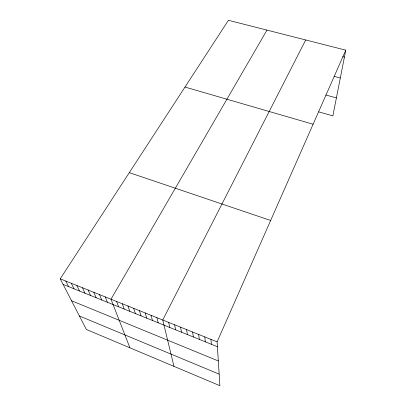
<?xml version="1.0" encoding="UTF-8"?>
<svg xmlns="http://www.w3.org/2000/svg" width="406" height="406" viewBox="0 0 406 406"><rect width="100%" height="100%" fill="white"/><g stroke="black" fill="none" stroke-linecap="round" stroke-linejoin="round"><path stroke-width="0.61" d="M345.78 50.161L217.114 341.847L219.9 385.7L86.366 329.469L60.22 278.82L228.426 20.3L345.78 50.161L332.874 115.893L318.74 111.873M305.703 39.966L162.745 320.004L173.971 366.359M266.975 30.11L110.995 299.217L129.915 347.805M342.74 56.703L344.41 57.134M334.194 76.358L340.319 77.993M325.83 94.994L336.407 97.917M184.994 87.051L313.102 124.241M129.301 172.646L270.65 220.478M60.22 278.82L217.114 341.847M63.092 284.383L217.423 346.714M71.542 300.75L218.326 360.959M79.419 316.005L219.164 374.139M65.742 281.038L68.528 286.575M71.289 283.266L73.993 288.783M76.871 285.509L79.485 291M82.479 287.763L85.011 293.233M88.122 290.026L90.563 295.477M93.791 292.305L96.146 297.73M99.495 294.599L101.759 299.998M105.23 296.898L107.402 302.277M116.618 301.475L118.613 306.804M122.277 303.749L124.18 309.052M127.966 306.033L129.778 311.316M133.681 308.332L135.401 313.584M139.431 310.641L141.06 315.868M145.211 312.965L146.744 318.167M151.022 315.3L152.458 320.476M156.868 317.644L158.208 322.795M168.652 322.379L169.794 327.475M174.59 324.764L175.636 329.834M180.563 327.165L181.507 332.204M186.572 329.581L187.41 334.59M192.611 332.007L193.347 336.99M198.686 334.448L199.316 339.401M204.791 336.899L205.319 341.822M210.937 339.365L211.353 344.263"/></g></svg>
